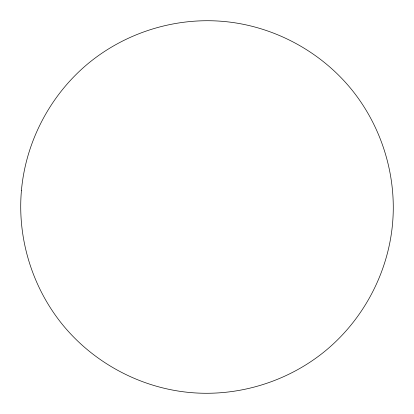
<?xml version="1.0" encoding="UTF-8"?>
<svg xmlns="http://www.w3.org/2000/svg" width="414" height="414" viewBox="0 0 414 414"><rect width="100%" height="100%" fill="white"/><g stroke="black" fill="none" stroke-linecap="round" stroke-linejoin="round"><path stroke-width="0.62" d="M21.456 190.259C17.124 238.097 32.147 287.114 62.364 324.426C93.719 362.99 140.744 388.094 190.259 392.544C238.097 396.876 287.114 381.853 324.426 351.636C362.99 320.281 388.094 273.256 392.544 223.741C396.876 175.903 381.853 126.886 351.636 89.574C320.281 51.01 273.256 25.906 223.741 21.456C175.903 17.124 126.886 32.147 89.574 62.364C51.01 93.719 25.906 140.744 21.456 190.259"/></g></svg>
